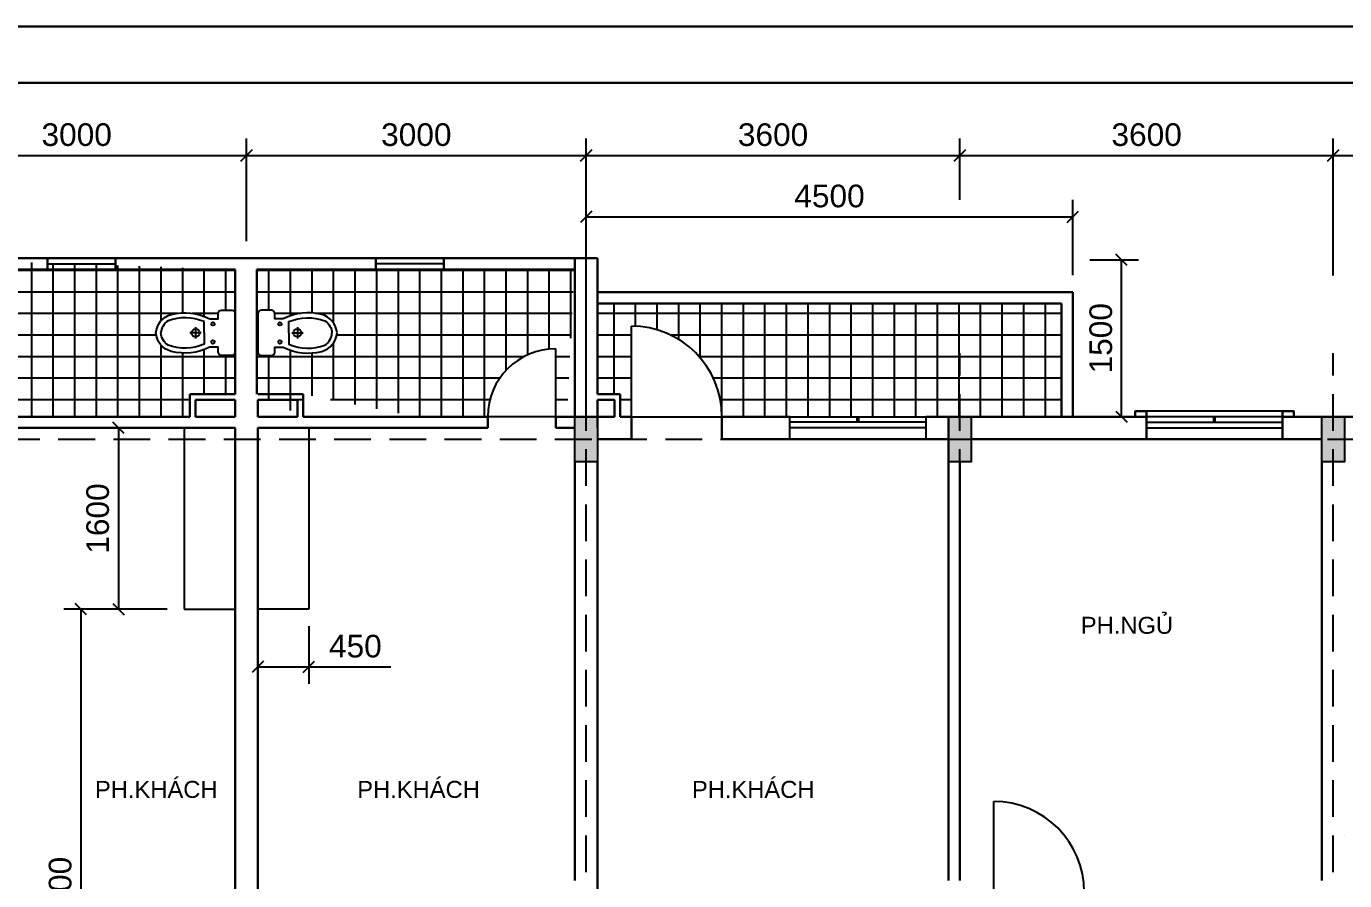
# Model space of a CAD drawing. Extents: x -100 to 171306, y -3236 to 60448.
# Drawn here: x 33100 to 44744, y 52899 to 60448 of the extents above; entities that cross this region are included whole.
import ezdxf

# ---------------------------------------------------------------- set-up
doc = ezdxf.new("R2010")
doc.units = 0
doc.header["$LTSCALE"] = 1300
doc.linetypes.add('HIDDEN', pattern=[0.375, 0.25, -0.125])
doc.layers.get('0').update_dxf_attribs({"linetype": 'CONTINUOUS'})
doc.layers.get('DEFPOINTS').update_dxf_attribs({"linetype": 'CONTINUOUS'})
for name, color, linetype in [('11', 7, 'CONTINUOUS'), ('BAO', 3, 'CONTINUOUS'), ('COT', 1, 'CONTINUOUS'), ('CUA', 4, 'CONTINUOUS'), ('HATCH', 5, 'CONTINUOUS'), ('RANH', 2, 'CONTINUOUS'), ('TBI', 2, 'CONTINUOUS'), ('TEXT', 7, 'CONTINUOUS'), ('TIM', 6, 'CONTINUOUS')]:
    doc.layers.add(name, color=color, linetype=linetype)
doc.layers.add('TUONG', color=3, linetype='CONTINUOUS', lineweight=30)
doc.styles.add('VN', font='VHELVEN.TTF')
doc.styles.add('VNI-HELVE', font='VHELVEN.TTF')
doc.dimstyles.new('DIM100S', dxfattribs={"dimscale": 0, "dimtxt": 200, "dimasz": 100, "dimexe": 150, "dimexo": 150, "dimgap": 80, "dimtad": 1, "dimdec": 0, "dimrnd": 50, "dimzin": 0, "dimdsep": 46, "dimtxsty": 'VNI-HELVE', "dimblk1": 'OBLIQUE', "dimblk2": 'OBLIQUE', "dimsah": 1, "dimcen": 0, "dimclrd": 6, "dimclre": 6, "dimclrt": 6, "dimadec": 0, "dimazin": 0, "dimtfac": 1, "dimtdec": 0, "dimtmove": 0, "dimatfit": 3, "dimfxl": 1, "dimtolj": 1, "dimtzin": 0, "dimarcsym": 0})
pattern_1 = [(0, (0, 0), (0, 190.5), []), (90, (0, 0), (-190.5, 1.166437552015814e-14), [])]

# ---------------------------------------------------------------- blocks, each defined once
blk = doc.blocks.new('PK')
at = {"layer": 'TEXT', "style": 'VN'}
blk.add_text('PH.KHAÙCH', height=150, dxfattribs=at).set_placement((-539.2968297032639, -87.19154634792358))
blk = doc.blocks.new('S1200A')
at = {"layer": '11', "color": 4}
blk.add_line((-600, 50), (600, 50), dxfattribs=at)
blk.add_lwpolyline([(-600, 100), (600, 100), (600, 0), (-600, 0), (-600, 100)], dxfattribs=at)
at = {"layer": '11', "color": 4, "const_width": 30}
blk.add_lwpolyline([(0, 50), (0, 0)], dxfattribs=at)
blk = doc.blocks.new('PN')
at = {"layer": 'TEXT', "style": 'VN'}
blk.add_text('PH.NGUÛ', height=150, dxfattribs=at).set_placement((-475.5843521677307, -53.53381435963092))
blk = doc.blocks.new('_OBLIQUE')
at = {"color": 0, "linetype": 'ByBlock'}
blk.add_line((-0.5, -0.5), (0.5, 0.5), dxfattribs=at)
blk = doc.blocks.new('*D90')
at = {"color": 6, "linetype": 'ByBlock', "transparency": 16777216}
for p, q in [((32044.06610348431, 57148.59949877077), (32044.06610348431, 59456.68728878487)), ((35044.87617708367, 58549.45741463527), (35044.87617708367, 59456.68728878487)), ((32044.06610348431, 59306.68728878487), (35044.87617708367, 59306.68728878487))]:
    blk.add_line(p, q, dxfattribs=at)
at = {"layer": 'DEFPOINTS', "color": 0, "linetype": 'ByBlock', "transparency": 16777216}
for p in [(35044.87617708367, 59306.68728878487), (35044.87617708367, 58399.45741463527), (32044.06610348431, 56998.59949877077)]:
    blk.add_point(p, dxfattribs=at)
at = {"color": 6, "linetype": 'ByBlock', "transparency": 16777216, "xscale": 100, "yscale": 100, "zscale": 100, "rotation": 180}
blk.add_blockref('_OBLIQUE', (32044.06610348431, 59306.68728878487), dxfattribs=at)
at = {"color": 6, "linetype": 'ByBlock', "transparency": 16777216, "xscale": 100, "yscale": 100, "zscale": 100}
blk.add_blockref('_OBLIQUE', (35044.87617708367, 59306.68728878487), dxfattribs=at)
at = {"color": 6, "linetype": 'ByBlock', "transparency": 16777216, "insert": (33544.47114028399, 59489.47280410521), "char_height": 200, "attachment_point": 5, "style": 'VNI-HELVE'}
blk.add_mtext('\\A1;3000', dxfattribs=at)
blk = doc.blocks.new('*D91')
at = {"color": 6, "linetype": 'ByBlock', "transparency": 16777216}
for p, q in [((35044.87617708367, 58749.45741463527), (35044.87617708367, 59456.68728878487)), ((38044.06610348431, 57148.59949877077), (38044.06610348431, 59456.68728878487)), ((35044.87617708367, 59306.68728878487), (38044.06610348431, 59306.68728878487))]:
    blk.add_line(p, q, dxfattribs=at)
at = {"layer": 'DEFPOINTS', "color": 0, "linetype": 'ByBlock', "transparency": 16777216}
for p in [(38044.06610348431, 59306.68728878487), (35044.87617708367, 58599.45741463527), (38044.06610348431, 56998.59949877077)]:
    blk.add_point(p, dxfattribs=at)
at = {"color": 6, "linetype": 'ByBlock', "transparency": 16777216, "xscale": 100, "yscale": 100, "zscale": 100, "rotation": 180}
blk.add_blockref('_OBLIQUE', (35044.87617708367, 59306.68728878487), dxfattribs=at)
at = {"color": 6, "linetype": 'ByBlock', "transparency": 16777216, "xscale": 100, "yscale": 100, "zscale": 100}
blk.add_blockref('_OBLIQUE', (38044.06610348431, 59306.68728878487), dxfattribs=at)
at = {"color": 6, "linetype": 'ByBlock', "transparency": 16777216, "insert": (36544.47114028399, 59489.47280410521), "char_height": 200, "attachment_point": 5, "style": 'VNI-HELVE'}
blk.add_mtext('\\A1;3000', dxfattribs=at)
blk = doc.blocks.new('*D92')
at = {"color": 6, "linetype": 'ByBlock', "transparency": 16777216}
for p, q in [((38044.06610348431, 58548.34501997705), (38044.06610348431, 58914.56663540336)), ((42344.06610348378, 58248.59949877077), (42344.06610348378, 58914.56663540336)), ((38044.06610348431, 58764.56663540336), (42344.06610348378, 58764.56663540336))]:
    blk.add_line(p, q, dxfattribs=at)
at = {"layer": 'DEFPOINTS', "color": 0, "linetype": 'ByBlock', "transparency": 16777216}
for p in [(42344.06610348378, 58764.56663540336), (38044.06610348431, 58398.34501997705), (42344.06610348378, 58098.59949877077)]:
    blk.add_point(p, dxfattribs=at)
at = {"color": 6, "linetype": 'ByBlock', "transparency": 16777216, "xscale": 100, "yscale": 100, "zscale": 100, "rotation": 180}
blk.add_blockref('_OBLIQUE', (38044.06610348431, 58764.56663540336), dxfattribs=at)
at = {"color": 6, "linetype": 'ByBlock', "transparency": 16777216, "xscale": 100, "yscale": 100, "zscale": 100}
blk.add_blockref('_OBLIQUE', (42344.06610348378, 58764.56663540336), dxfattribs=at)
at = {"color": 6, "linetype": 'ByBlock', "transparency": 16777216, "insert": (40194.06610348405, 58947.35215072369), "char_height": 200, "attachment_point": 5, "style": 'VNI-HELVE'}
blk.add_mtext('\\A1;4500', dxfattribs=at)
blk = doc.blocks.new('*D93')
at = {"color": 6, "linetype": 'ByBlock', "transparency": 16777216}
for p, q in [((38044.06610348431, 58548.34501997705), (38044.06610348431, 59456.68728878487)), ((41346.56916358418, 58914.56663540336), (41346.56916358418, 59456.68728878487)), ((38044.06610348431, 59306.68728878487), (41346.56916358418, 59306.68728878487))]:
    blk.add_line(p, q, dxfattribs=at)
at = {"layer": 'DEFPOINTS', "color": 0, "linetype": 'ByBlock', "transparency": 16777216}
for p in [(41346.56916358418, 59306.68728878487), (41346.56916358418, 58764.56663540336), (38044.06610348431, 58398.34501997705)]:
    blk.add_point(p, dxfattribs=at)
at = {"color": 6, "linetype": 'ByBlock', "transparency": 16777216, "xscale": 100, "yscale": 100, "zscale": 100, "rotation": 180}
blk.add_blockref('_OBLIQUE', (38044.06610348431, 59306.68728878487), dxfattribs=at)
at = {"color": 6, "linetype": 'ByBlock', "transparency": 16777216, "xscale": 100, "yscale": 100, "zscale": 100}
blk.add_blockref('_OBLIQUE', (41346.56916358418, 59306.68728878487), dxfattribs=at)
at = {"color": 6, "linetype": 'ByBlock', "transparency": 16777216, "insert": (39695.31763353424, 59489.47280410521), "char_height": 200, "attachment_point": 5, "style": 'VNI-HELVE'}
blk.add_mtext('\\A1;3600', dxfattribs=at)
blk = doc.blocks.new('*D94')
at = {"color": 6, "linetype": 'ByBlock', "transparency": 16777216}
for p, q in [((42494.06610348378, 58384.62023486359), (42923.62061299739, 58384.62023486359)), ((42773.62061299739, 56998.59949877071), (42773.62061299739, 58384.62023486359)), ((42494.06610348378, 56998.59949877071), (42923.62061299739, 56998.59949877071))]:
    blk.add_line(p, q, dxfattribs=at)
at = {"layer": 'DEFPOINTS', "color": 0, "linetype": 'ByBlock', "transparency": 16777216}
for p in [(42344.06610348378, 58384.62023486359), (42773.62061299739, 58384.62023486359), (42344.06610348378, 56998.59949877071)]:
    blk.add_point(p, dxfattribs=at)
at = {"color": 6, "linetype": 'ByBlock', "transparency": 16777216, "xscale": 100, "yscale": 100, "zscale": 100}
for p, rotation in [((42773.62061299739, 58384.62023486359), 90), ((42773.62061299739, 56998.59949877071), 270)]:
    blk.add_blockref('_OBLIQUE', p, dxfattribs=dict(at, rotation=rotation))
at = {"color": 6, "linetype": 'ByBlock', "transparency": 16777216, "insert": (42590.83509767705, 57691.60986681715), "char_height": 200, "attachment_point": 5, "rotation": 90, "style": 'VNI-HELVE'}
blk.add_mtext('\\A1;1500', dxfattribs=at)
blk = doc.blocks.new('*D95')
at = {"color": 6, "linetype": 'ByBlock', "transparency": 16777216}
for p, q in [((41346.56916358418, 59114.56663540336), (41346.56916358418, 59456.68728878487)), ((44644.02023418355, 58244.8107677292), (44644.02023418355, 59456.68728878487)), ((41346.56916358418, 59306.68728878487), (44644.02023418355, 59306.68728878487))]:
    blk.add_line(p, q, dxfattribs=at)
at = {"layer": 'DEFPOINTS', "color": 0, "linetype": 'ByBlock', "transparency": 16777216}
for p in [(44644.02023418355, 59306.68728878487), (41346.56916358418, 58964.56663540336), (44644.02023418355, 58094.8107677292)]:
    blk.add_point(p, dxfattribs=at)
at = {"color": 6, "linetype": 'ByBlock', "transparency": 16777216, "xscale": 100, "yscale": 100, "zscale": 100, "rotation": 180}
blk.add_blockref('_OBLIQUE', (41346.56916358418, 59306.68728878487), dxfattribs=at)
at = {"color": 6, "linetype": 'ByBlock', "transparency": 16777216, "xscale": 100, "yscale": 100, "zscale": 100}
blk.add_blockref('_OBLIQUE', (44644.02023418355, 59306.68728878487), dxfattribs=at)
at = {"color": 6, "linetype": 'ByBlock', "transparency": 16777216, "insert": (42995.29469888387, 59489.47280410521), "char_height": 200, "attachment_point": 5, "style": 'VNI-HELVE'}
blk.add_mtext('\\A1;3600', dxfattribs=at)
blk = doc.blocks.new('*D97')
at = {"color": 6, "linetype": 'ByBlock', "transparency": 16777216}
for p, q in [((44644.02023418355, 58444.8107677292), (44644.02023418355, 59456.68728878487)), ((47940.61445066161, 58775.47831706428), (47940.61445066161, 59456.68728878487)), ((44644.02023418355, 59306.68728878487), (47940.61445066161, 59306.68728878487))]:
    blk.add_line(p, q, dxfattribs=at)
at = {"layer": 'DEFPOINTS', "color": 0, "linetype": 'ByBlock', "transparency": 16777216}
for p in [(47940.61445066161, 59306.68728878487), (47940.61445066161, 58625.47831706428), (44644.02023418355, 58294.8107677292)]:
    blk.add_point(p, dxfattribs=at)
at = {"color": 6, "linetype": 'ByBlock', "transparency": 16777216, "xscale": 100, "yscale": 100, "zscale": 100, "rotation": 180}
blk.add_blockref('_OBLIQUE', (44644.02023418355, 59306.68728878487), dxfattribs=at)
at = {"color": 6, "linetype": 'ByBlock', "transparency": 16777216, "xscale": 100, "yscale": 100, "zscale": 100}
blk.add_blockref('_OBLIQUE', (47940.61445066161, 59306.68728878487), dxfattribs=at)
at = {"color": 6, "linetype": 'ByBlock', "transparency": 16777216, "insert": (46292.31734242258, 59489.47280410521), "char_height": 200, "attachment_point": 5, "style": 'VNI-HELVE'}
blk.add_mtext('\\A1;3600', dxfattribs=at)
blk = doc.blocks.new('*D139')
at = {"color": 6, "linetype": 'ByBlock', "transparency": 16777216}
for p, q in [((34344.06610348402, 56898.59949877077), (33763.46679569531, 56898.59949877077)), ((33913.46679569531, 56898.59949877077), (33913.46679569531, 55298.59949877077)), ((34344.06610348402, 55298.59949877077), (33763.46679569531, 55298.59949877077))]:
    blk.add_line(p, q, dxfattribs=at)
at = {"layer": 'DEFPOINTS', "color": 0, "linetype": 'ByBlock', "transparency": 16777216}
for p in [(34494.06610348402, 56898.59949877077), (33913.46679569531, 55298.59949877077), (34494.06610348402, 55298.59949877077)]:
    blk.add_point(p, dxfattribs=at)
at = {"color": 6, "linetype": 'ByBlock', "transparency": 16777216, "xscale": 100, "yscale": 100, "zscale": 100}
for p, rotation in [((33913.46679569531, 56898.59949877077), 90), ((33913.46679569531, 55298.59949877077), 270)]:
    blk.add_blockref('_OBLIQUE', p, dxfattribs=dict(at, rotation=rotation))
at = {"color": 6, "linetype": 'ByBlock', "transparency": 16777216, "insert": (33730.68128037497, 56098.59949877077), "char_height": 200, "attachment_point": 5, "rotation": 90, "style": 'VNI-HELVE'}
blk.add_mtext('\\A1;1600', dxfattribs=at)
blk = doc.blocks.new('*D140')
at = {"color": 6, "linetype": 'ByBlock', "transparency": 16777216}
for p, q in [((35144.06610348437, 55148.59949877077), (35144.06610348437, 54636.73700589575)), ((35594.06610348425, 55148.59949877077), (35594.06610348425, 54636.73700589575)), ((35144.06610348437, 54786.73700589575), (35594.06610348425, 54786.73700589575)), ((35594.06610348425, 54786.73700589575), (36318.13295585194, 54786.73700589575))]:
    blk.add_line(p, q, dxfattribs=at)
at = {"layer": 'DEFPOINTS', "color": 0, "linetype": 'ByBlock', "transparency": 16777216}
for p in [(35144.06610348437, 55298.59949877077), (35594.06610348425, 55298.59949877077), (35594.06610348425, 54786.73700589575)]:
    blk.add_point(p, dxfattribs=at)
at = {"color": 6, "linetype": 'ByBlock', "transparency": 16777216, "xscale": 100, "yscale": 100, "zscale": 100, "rotation": 180}
blk.add_blockref('_OBLIQUE', (35144.06610348437, 54786.73700589575), dxfattribs=at)
at = {"color": 6, "linetype": 'ByBlock', "transparency": 16777216, "xscale": 100, "yscale": 100, "zscale": 100}
blk.add_blockref('_OBLIQUE', (35594.06610348425, 54786.73700589575), dxfattribs=at)
at = {"color": 6, "linetype": 'ByBlock', "transparency": 16777216, "insert": (36006.09952966809, 54969.52252121608), "char_height": 200, "attachment_point": 5, "style": 'VNI-HELVE'}
blk.add_mtext('\\A1;450', dxfattribs=at)
blk = doc.blocks.new('*D141')
at = {"color": 6, "linetype": 'ByBlock', "transparency": 16777216}
for p, q in [((34344.06610348402, 55298.59949877077), (33431.93374346039, 55298.59949877077)), ((33581.93374346039, 55298.59949877077), (33581.93374346039, 50298.59949877077)), ((34544.06610348437, 50298.59949877077), (33431.93374346039, 50298.59949877077))]:
    blk.add_line(p, q, dxfattribs=at)
at = {"layer": 'DEFPOINTS', "color": 0, "linetype": 'ByBlock', "transparency": 16777216}
for p in [(34494.06610348402, 55298.59949877077), (33581.93374346039, 50298.59949877077), (34694.06610348437, 50298.59949877077)]:
    blk.add_point(p, dxfattribs=at)
at = {"color": 6, "linetype": 'ByBlock', "transparency": 16777216, "xscale": 100, "yscale": 100, "zscale": 100}
for p, rotation in [((33581.93374346039, 55298.59949877077), 90), ((33581.93374346039, 50298.59949877077), 270)]:
    blk.add_blockref('_OBLIQUE', p, dxfattribs=dict(at, rotation=rotation))
at = {"color": 6, "linetype": 'ByBlock', "transparency": 16777216, "insert": (33399.14822814006, 52798.59949877077), "char_height": 200, "attachment_point": 5, "rotation": 90, "style": 'VNI-HELVE'}
blk.add_mtext('\\A1;5100', dxfattribs=at)

msp = doc.modelspace()

# ---------------------------------------------------------------- hatches: boundary and pattern name
at = {"layer": 'HATCH', "linetype": 'Continuous'}
h = msp.add_hatch(dxfattribs=at)
h.set_pattern_fill('NET', color=5, scale=60, style=0)
h.set_pattern_definition(pattern_1)
edge = h.paths.add_edge_path(flags=16)
edge.add_arc((34425.59995284928, 57724.60311121582), 182.0500210416719, 104.6773232504307, 175.684391737153, ccw=False)
edge.add_arc((34500.86303885679, 57442.59297944438), 473.9293515700649, 62.58626229270868, 104.8408662762541, ccw=False)
edge.add_line((34719.06610348413, 57863.30244316829), (34794.06610348413, 57863.30244316829))
edge.add_line((34794.06610348413, 57863.30244316829), (34794.06610348413, 57908.30244316829))
edge.add_arc((34824.06610348413, 57908.30244316829), 30, 90, 180, ccw=False)
edge.add_line((34824.06610348413, 57938.30244316829), (34914.06610348413, 57938.30244316829))
edge.add_arc((34914.06610348413, 57908.30244316829), 30, 0, 90, ccw=False)
edge.add_line((34944.06610348413, 57908.30244316829), (34944.06610348413, 57568.30244316829))
edge.add_arc((34914.06610348413, 57568.30244316829), 30, -90, 0, ccw=False)
edge.add_line((34914.06610348413, 57538.30244316829), (34844.06610348413, 57538.30244316829))
edge.add_line((34844.06610348413, 57538.30244316829), (34824.06610348413, 57538.30244316829))
edge.add_arc((34824.06610348413, 57568.30244316829), 30, 180, 270, ccw=False)
edge.add_line((34794.06610348413, 57568.30244316829), (34794.06610348413, 57613.30244316829))
edge.add_line((34794.06610348413, 57613.30244316829), (34719.06610348413, 57613.30244316829))
edge.add_arc((34500.86303885686, 58034.01190689222), 473.9293515700554, 255.1591337237365, 297.4137377072818, ccw=False)
edge.add_arc((34425.59995284925, 57752.00177512079), 182.0500210416354, 184.315608262857, 255.32267674957808, ccw=False)
edge = h.paths.add_edge_path()
edge.add_line((32136.93651729105, 58298.34501997705), (34944.06610348413, 58298.34501997705))
edge.add_line((32136.93651729105, 58398.34501997705), (32136.93651729106, 56998.59949877076))
edge.add_line((32333.8225485117, 56998.59949877078), (32136.93651729106, 56998.59949877077))
edge.add_line((32333.8225485117, 56998.59949877077), (32333.8225485117, 57598.59949877077))
edge.add_arc((32333.8225485117, 56998.59949877077), 600, 0, 90)
edge.add_line((34544.06610348413, 56998.59949877077), (32933.8225485117, 56998.59949877077))
edge.add_line((34544.06610348413, 57198.599498771), (34544.06610348413, 56998.59949877077))
edge.add_line((34944.06610348413, 57198.599498771), (34544.06610348413, 57198.599498771))
edge.add_line((34944.06610348413, 57198.599498771), (34944.06610348414, 58298.34501997705))
h = msp.add_hatch(dxfattribs=at)
h.set_pattern_fill('NET', color=5, scale=60, style=0)
h.set_pattern_definition(pattern_1)
edge = h.paths.add_edge_path(flags=16)
edge.add_arc((35662.53225411898, 57724.60311121582), 182.0500210416719, 4.315608262846967, 75.32267674956928)
edge.add_arc((35587.26916811147, 57442.59297944438), 473.9293515700649, 75.1591337237459, 117.4137377072913)
edge.add_line((35369.06610348413, 57863.30244316829), (35294.06610348413, 57863.30244316829))
edge.add_line((35294.06610348413, 57863.30244316829), (35294.06610348413, 57908.30244316829))
edge.add_arc((35264.06610348413, 57908.30244316829), 30, 0, 90)
edge.add_line((35264.06610348413, 57938.30244316829), (35174.06610348413, 57938.30244316829))
edge.add_arc((35174.06610348413, 57908.30244316829), 30, 90, 180)
edge.add_line((35144.06610348413, 57908.30244316829), (35144.06610348413, 57568.30244316829))
edge.add_arc((35174.06610348413, 57568.30244316829), 30, 180, 270)
edge.add_line((35174.06610348413, 57538.30244316829), (35244.06610348413, 57538.30244316829))
edge.add_line((35244.06610348413, 57538.30244316829), (35264.06610348413, 57538.30244316829))
edge.add_arc((35264.06610348413, 57568.30244316829), 30, 270, 360)
edge.add_line((35294.06610348413, 57568.30244316829), (35294.06610348413, 57613.30244316829))
edge.add_line((35294.06610348413, 57613.30244316829), (35369.06610348413, 57613.30244316829))
edge.add_arc((35587.2691681114, 58034.01190689222), 473.9293515700554, 242.5862622927181, 284.8408662762635)
edge.add_arc((35662.53225411902, 57752.00177512079), 182.0500210416354, 284.6773232504219, 355.6843917371431)
edge = h.paths.add_edge_path()
edge.add_line((35136.93651729082, 58298.34501997704), (37944.06610348414, 58298.34501997705))
edge.add_line((37944.06610348413, 56998.59949877077), (37944.06610348413, 58398.34501997705))
edge.add_line((37875.67666444642, 56998.59949877077), (37775.67666444648, 56998.59949877077))
edge.add_line((37775.67666444642, 56998.59949877077), (37775.67666444642, 57598.59949877077))
edge.add_arc((37775.67666444642, 56998.59949877077), 600, 90, 180)
edge.add_line((35544.06610348413, 56998.59949877077), (37175.67666444642, 56998.59949877076))
edge.add_line((37044.06610348413, 56998.59949877077), (36544.06610348407, 56998.59949877078))
edge.add_line((35544.06610348413, 57198.599498771), (35544.06610348413, 56998.59949877077))
edge.add_line((35144.06610348413, 57198.599498771), (35544.06610348413, 57198.599498771))
edge.add_line((35136.93651729082, 58298.34501997705), (35136.93651729082, 57198.599498771))
h = msp.add_hatch(dxfattribs=at)
h.set_pattern_fill('NET', color=5, scale=60, style=0)
h.set_pattern_definition(pattern_1)
h.paths.add_polyline_path([(41044.06610348437, 56998.59949877065), (41244.06610348442, 56998.59949877065), (41744.06610348431, 56998.59949876969), (42244.06610348378, 56998.59949876968), (42244.06610348378, 57998.59949877076), (38144.26518371433, 57998.59949877077), (38144.26518371434, 57198.59949877071), (38344.06610348437, 57198.59949877073), (38344.06610348442, 56998.59949877078), (38444.06610348443, 56998.59949877077), (38444.06610348442, 57798.59949877071, -0.4142135623730951), (39244.06610348442, 56998.59949877071), (39844.06610348442, 56998.59949877071)])

# ---------------------------------------------------------------- linework, layer by layer
at = {"layer": 'BAO', "color": 3, "linetype": 'Continuous'}
for p, q in [((42344.06610348378, 58098.59949877077), (38144.06610348378, 58098.59949877077)), ((42344.06610348378, 56998.59949877071), (42344.06610348378, 58098.59949877077))]:
    msp.add_line(p, q, dxfattribs=at)
at = {"layer": 'COT', "linetype": 'Continuous'}
for points in [[(37944.06610348431, 56998.59949877077), (38144.06610348431, 56998.59949877077), (38144.06610348431, 56599.25705358168), (37944.06610348431, 56599.25705358168)], [(41244.06610348431, 56998.59949876969), (41444.06610348431, 56998.59949876969), (41444.06610348431, 56599.2570535806), (41244.06610348431, 56599.2570535806)], [(44544.06610348431, 56998.59949876969), (44744.06610348431, 56998.59949876969), (44744.06610348431, 56599.2570535806), (44544.06610348431, 56599.2570535806)]]:
    msp.add_lwpolyline(points, close=True, dxfattribs=at)
for points in [[(37944.06610348437, 56599.25705358168), (38144.06610348431, 56599.25705358168), (37944.06610348431, 56998.59949877077), (38144.06610348431, 56998.59949877076)], [(41244.06610348437, 56599.2570535806), (41444.06610348431, 56599.2570535806), (41244.06610348431, 56998.59949876969), (41444.06610348431, 56998.59949876968)], [(44544.06610348437, 56599.2570535806), (44744.06610348431, 56599.2570535806), (44544.06610348431, 56998.59949876969), (44744.06610348431, 56998.59949876968)]]:
    msp.add_solid(points, dxfattribs=at)
at = {"layer": 'CUA', "color": 4, "linetype": 'Continuous'}
for p, q in [((33286.93651729082, 58348.34501997705), (33886.93651729082, 58348.34501997705)), ((36786.93651729082, 58348.34501997705), (36186.93651729082, 58348.34501997705)), ((42344.06610348378, 58098.59949877077), (42344.06610348378, 56998.59949877071)), ((38444.06610348442, 56998.59949877071), (38444.06610348442, 57798.59949877071)), ((37775.67666444642, 56998.59949877077), (37775.67666444642, 57598.59949877077)), ((39844.06610348431, 56798.59949877071), (39844.06610348437, 56998.59949877065)), ((39844.06610348437, 56998.59949877065), (41044.06610348437, 56998.59949877065)), ((41044.06610348437, 56948.59949877065), (39844.06610348437, 56948.59949877065)), ((41044.06610348437, 56998.59949877065), (41044.06610348431, 56798.59949877071)), ((44194.06610348437, 57048.59949876969), (42994.06610348437, 57048.59949876969)), ((34494.06610348402, 56898.59949877077), (34494.06610348402, 55298.59949877077)), ((35594.06610348425, 56898.59949877077), (35594.06610348425, 55298.59949877077)), ((41044.06610348437, 56898.59949877065), (39844.06610348437, 56898.59949877065)), ((41044.06610348431, 56798.59949877071), (39844.06610348431, 56798.59949877071)), ((34494.06610348402, 55298.59949877077), (34944.06610348402, 55298.59949877077)), ((35594.06610348425, 55298.59949877077), (35144.06610348425, 55298.59949877077)), ((41644.06610348437, 52798.65999422992), (41644.06610348437, 53598.65999422992))]:
    msp.add_line(p, q, dxfattribs=at)
for points in [[(33286.93651729082, 58298.34501997705), (33286.93651729082, 58398.34501997705), (33886.93651729082, 58398.34501997705), (33886.93651729082, 58298.34501997705)], [(36786.93651729082, 58298.34501997705), (36786.93651729082, 58398.34501997705), (36186.93651729082, 58398.34501997705), (36186.93651729082, 58298.34501997705)]]:
    msp.add_lwpolyline(points, close=True, dxfattribs=at)
at = {"layer": 'CUA', "color": 4, "linetype": 'Continuous', "const_width": 30}
msp.add_lwpolyline([(40444.06610348437, 56998.59949877065), (40444.06610348437, 56948.59949877065)], dxfattribs=at)
at = {"layer": 'CUA', "color": 4, "linetype": 'Continuous'}
for centre, radius, start, end in [((38444.06610348442, 56998.59949877071), 800, 0, 90), ((37775.67666444642, 56998.59949877077), 600, 90, 180), ((41644.06610348437, 52798.65999422992), 800, 0, 90)]:
    msp.add_arc(centre, radius, start, end, dxfattribs=at)
at = {"layer": 'RANH', "color": 2, "linetype": 'HIDDEN'}
for p, q in [((38044.06610348437, 36398.59949877072), (38044.06610348437, 57559.68468254375)), ((41344.06610348435, 36398.59949879644), (41344.06610348435, 57559.68468256947)), ((44644.0661034844, 36398.59949877077), (44644.0661034844, 57559.6846825438)), ((5594.066103484394, 56798.59949877077), (64365.25291313304, 56798.59949877077))]:
    msp.add_line(p, q, dxfattribs=at)
at = {"layer": 'RANH', "color": 2, "linetype": 'Continuous'}
for p, q in [((37775.67666444642, 56998.59949877077), (37175.67666444642, 56998.59949877077)), ((38444.06610348443, 56998.59949877077), (39244.06610348442, 56998.59949877071))]:
    msp.add_line(p, q, dxfattribs=at)
at = {"layer": 'TBI', "color": 2, "linetype": 'Continuous'}
for p, q in [((34594.06610348413, 57788.30244316829), (34594.06610348413, 57688.30244316829)), ((34669.06610348413, 57738.30244316829), (34669.06610348413, 57838.30244316829)), ((35494.06610348413, 57788.30244316829), (35494.06610348413, 57688.30244316829)), ((34644.06610348413, 57738.30244316829), (34544.06610348413, 57738.30244316829)), ((35444.06610348413, 57738.30244316829), (35544.06610348413, 57738.30244316829))]:
    msp.add_line(p, q, dxfattribs=at)
for points in [[(34244.06610348413, 57738.30244316829, -0.3201365263824928), (34379.47301135038, 57900.71249605725, -0.1864883622024097), (34719.06610348413, 57863.30244316829), (34794.06610348413, 57863.30244316829), (34794.06610348413, 57908.30244316829, -0.4142135623730951), (34824.06610348413, 57938.30244316829), (34914.06610348413, 57938.30244316829, -0.4142135623730951), (34944.06610348413, 57908.30244316829), (34944.06610348413, 57568.30244316829, -0.4142135623730951), (34914.06610348413, 57538.30244316829), (34844.06610348413, 57538.30244316829), (34824.06610348413, 57538.30244316829, -0.4142135623730951), (34794.06610348413, 57568.30244316829), (34794.06610348413, 57613.30244316829), (34719.06610348413, 57613.30244316829, -0.1864883622024097), (34379.47301135038, 57575.89239027938, -0.3201365263824928)], [(35844.06610348413, 57738.30244316829, 0.3201365263824928), (35708.65919561789, 57900.71249605725, 0.1864883622024097), (35369.06610348413, 57863.30244316829), (35294.06610348413, 57863.30244316829), (35294.06610348413, 57908.30244316829, 0.4142135623730951), (35264.06610348413, 57938.30244316829), (35174.06610348413, 57938.30244316829, 0.4142135623730951), (35144.06610348413, 57908.30244316829), (35144.06610348413, 57568.30244316829, 0.4142135623730951), (35174.06610348413, 57538.30244316829), (35244.06610348413, 57538.30244316829), (35264.06610348413, 57538.30244316829, 0.4142135623730951), (35294.06610348413, 57568.30244316829), (35294.06610348413, 57613.30244316829), (35369.06610348413, 57613.30244316829, 0.1864883622024097), (35708.65919561789, 57575.89239027938, 0.3201365263824928)]]:
    msp.add_lwpolyline(points, format="xyb", close=True, dxfattribs=at)
for points in [[(35419.06610348413, 57738.30244316829), (35419.06610348413, 57838.30244316829, -0.1961642032181958), (35736.32943277375, 57845.31685156577, -0.2436787316379551), (35799.57574337051, 57738.30244316829, 1.255566303917286)], [(34669.06610348413, 57738.30244316829), (34669.06610348413, 57638.30244316829, -0.1961642032181958), (34351.80277419451, 57631.28803477086, -0.2436787316379551), (34288.55646359775, 57738.30244316829, 1.255566303917286)], [(35419.06610348413, 57738.30244316829), (35419.06610348413, 57638.30244316829, 0.1961642032181958), (35736.32943277375, 57631.28803477086, 0.2436787316379551), (35799.57574337051, 57738.30244316829, -1.255566303917286)]]:
    msp.add_lwpolyline(points, format="xyb", dxfattribs=at)
for centre, radius in [((34594.06610348413, 57738.30244316829), 35.35533905932738), ((34748.33912703313, 57818.32039863597), 15.46100346931598), ((35339.79307993513, 57818.32039863597), 15.46100346931598), ((35494.06610348413, 57738.30244316829), 35.35533905932738), ((34748.33912703313, 57658.28448770066), 15.46100346931598), ((35339.79307993513, 57658.28448770066), 15.46100346931598)]:
    msp.add_circle(centre, radius, dxfattribs=at)
for centre, radius, start, end in [((34501.83897253654, 57453.0346999325), 419.9954134308549, 66.53653720471998, 110.9303586188789), ((34423.45080352612, 57730.77560983309), 135.1041678290052, 122.0268719208896, 176.8063222067063)]:
    msp.add_arc(centre, radius, start, end, dxfattribs=at)
at = {"layer": 'TUONG', "color": 3}
for p, q in [((31944.06610348437, 58398.34501997705), (35036.93651729082, 58398.34501997705)), ((33286.93651729082, 58398.34501997705), (33286.93651729082, 58298.34501997705)), ((33986.93651729082, 58398.34501997705), (33536.93651729082, 58398.34501997705)), ((33886.93651729082, 58398.34501997705), (33886.93651729082, 58298.34501997705)), ((34936.93651729082, 58398.34501997705), (34586.93651729082, 58398.34501997705)), ((38144.26518371433, 58398.34501997705), (35036.93651729082, 58398.34501997705)), ((35136.93651729082, 58398.34501997705), (35486.93651729082, 58398.34501997705)), ((36086.93651729082, 58398.34501997705), (36536.93651729082, 58398.34501997705)), ((36186.93651729082, 58398.34501997705), (36186.93651729082, 58298.34501997705)), ((36786.93651729082, 58398.34501997705), (36786.93651729082, 58298.34501997705)), ((32136.93651729105, 58298.34501997705), (34944.06610348413, 58298.34501997705)), ((33986.93651729082, 58298.34501997705), (33636.93651729082, 58298.34501997705)), ((34936.93651729082, 58298.34501997705), (34586.93651729082, 58298.34501997705)), ((35136.93651729082, 58298.34501997704), (37944.06610348414, 58298.34501997705)), ((38144.26518371433, 58098.59949877077), (42344.06610348378, 58098.59949877077)), ((42344.06610348378, 58098.59949877077), (42344.06610348378, 56998.59949877071)), ((34544.06610348413, 56998.59949877077), (34544.06610348413, 57198.599498771)), ((34544.06610348413, 57198.599498771), (34944.06610348413, 57198.599498771)), ((34944.06610348413, 57198.599498771), (34544.06610348413, 57198.599498771)), ((34544.06610348413, 57198.599498771), (34544.06610348413, 56998.59949877077)), ((35544.06610348413, 57198.599498771), (35144.06610348413, 57198.599498771)), ((35144.06610348413, 57198.599498771), (35544.06610348413, 57198.599498771)), ((35544.06610348413, 56998.59949877077), (35544.06610348413, 57198.599498771)), ((35544.06610348413, 57198.599498771), (35544.06610348413, 56998.59949877077)), ((38344.06610348437, 57198.59949877074), (38144.06610348431, 57198.59949877071)), ((38344.06610348442, 56998.59949877071), (38344.06610348437, 57198.59949877074)), ((34594.06610348413, 57148.599498771), (34944.06610348413, 57148.599498771)), ((34594.06610348413, 56998.59949877019), (34594.06610348413, 57148.599498771)), ((34944.06610348413, 57148.599498771), (34944.06610348413, 56998.59949877024)), ((34944.06610348407, 57148.59949877099), (34944.06610348409, 56998.59949877025)), ((35144.06610348413, 57148.599498771), (35144.06610348413, 56998.59949877024)), ((35494.06610348413, 57148.599498771), (35144.06610348413, 57148.599498771)), ((35494.06610348413, 56998.59949877019), (35494.06610348413, 57148.599498771)), ((38294.06610348437, 57148.59949877071), (38144.06610348431, 57148.59949877071)), ((38144.06610348437, 56898.59949877077), (38144.06610348437, 57148.59949877071)), ((38294.06610348442, 56998.59949877071), (38294.06610348437, 57148.59949877071)), ((34544.06610348413, 56998.59949877077), (32933.8225485117, 56998.59949877077)), ((33044.06610348413, 56998.59949877077), (33544.06610348419, 56998.59949877078)), ((34344.06610348407, 56998.59949877077), (34544.06610348413, 56998.59949877077)), ((34944.06610348413, 56998.59949877024), (34594.06610348413, 56998.59949877019)), ((35144.06610348413, 56998.59949877024), (35494.06610348413, 56998.59949877019)), ((35544.06610348413, 56998.59949877077), (37175.67666444642, 56998.59949877076)), ((37044.06610348413, 56998.59949877077), (36544.06610348407, 56998.59949877078)), ((37944.06610348414, 56998.59949877077), (37775.67666444642, 56998.59949877077)), ((37875.67666444642, 56998.59949877077), (37775.67666444648, 56998.59949877077)), ((37944.06610348431, 56998.59949877077), (38294.06610348443, 56998.59949877077)), ((38294.06610348442, 56998.59949877065), (38144.06610348442, 56998.59949877065)), ((38444.06610348442, 56998.59949877071), (38344.06610348442, 56998.59949877068)), ((38344.06610348442, 56998.59949877078), (38444.06610348443, 56998.59949877077)), ((38444.06610348437, 56798.59949877077), (38444.06610348442, 56998.59949877071)), ((39844.06610348442, 56998.59949877071), (39244.06610348442, 56998.59949877071)), ((39244.06610348442, 56998.59949877071), (39244.06610348437, 56798.59949877077)), ((41044.06610348437, 56998.59949877065), (41244.06610348442, 56998.59949877065)), ((41244.06610348437, 56998.59949876969), (41244.06610348437, 52898.59949877071)), ((42894.06610348437, 56998.59949876968), (41244.06610348437, 56998.59949876969)), ((41244.06610348431, 56998.59949876969), (41744.06610348431, 56998.59949876969)), ((42344.06610348378, 56998.59949877071), (42994.06610348437, 56998.59949877072)), ((42994.06610348437, 56798.59949876969), (42994.06610348437, 56998.59949876969)), ((44194.06610348437, 56798.59949876969), (44194.06610348437, 56998.59949876969)), ((44194.06610348437, 56998.59949877076), (44644.06610348437, 56998.59949877077)), ((44294.06610348437, 56998.5994987697), (44994.06610348437, 56998.5994987697)), ((44544.06610348431, 56998.59949876969), (45044.06610348431, 56998.59949876969)), ((45094.06610348437, 56998.5994987699), (44644.06610348437, 56998.5994987697)), ((32933.8225485117, 56898.59949877072), (34944.06610348437, 56898.5994987707)), ((34944.06610348437, 56898.5994987707), (34944.06610348437, 50398.59949877077)), ((34944.0661034841, 56898.5994987707), (34944.06610348413, 56648.59949877077)), ((35144.06610348437, 50398.59949877077), (35144.06610348437, 56898.59949877076)), ((35144.06610348437, 56898.59949877071), (37175.67666444642, 56898.59949877072)), ((35144.06610348425, 56898.59949877077), (35594.06610348425, 56898.59949877077)), ((37044.06610348413, 56898.59949877071), (36344.06610348407, 56898.59949877071)), ((37775.67666444642, 56898.59949877072), (37944.06610348413, 56898.59949877071)), ((38144.06610348437, 56798.59949877077), (38444.06610348437, 56798.59949877077)), ((38444.06610348437, 56798.59949877076), (38144.06610348437, 56798.59949877077)), ((39244.06610348437, 56798.59949877077), (41244.06610348437, 56798.59949877076)), ((41444.06610348437, 56798.59949876969), (44194.06610348437, 56798.59949876968)), ((42187.43693199896, 56798.59949876968), (41444.06610348437, 56798.59949876969)), ((44544.06610348437, 56798.59949876969), (44194.06610348437, 56798.59949876969)), ((37944.06610348437, 56599.25705358168), (37944.06610348437, 52898.59949877071)), ((38144.06610348437, 53148.59949877077), (38144.06610348437, 56599.25705358168)), ((41344.06610348437, 52898.59949877077), (41344.06610348437, 56599.2570535806)), ((44544.06610348437, 56599.2570535806), (44544.06610348437, 52898.59949877071)), ((38144.06610348437, 54898.59949877071), (38144.06610348431, 50098.59949877077)), ((38144.06610348437, 53494.61218286677), (38144.06610348437, 53994.61218286677)), ((38144.06610348437, 53994.61218286677), (38144.06610348437, 53994.61218286677)), ((38144.06610348437, 53494.61218286677), (38144.06610348437, 53494.61218286677)), ((38144.06610348431, 53298.59949877071), (38144.06610348431, 53298.59949877071)), ((44744.06610348431, 53298.59949876963), (44744.06610348431, 53298.59949876963))]:
    msp.add_line(p, q, dxfattribs=at)
at = {"layer": 'TUONG', "linetype": 'Continuous'}
for p, q in [((37944.06610348413, 56998.59949877077), (37944.06610348413, 58398.34501997705)), ((38144.26518371433, 57198.59949877071), (38144.26518371434, 58398.34501997705)), ((34944.06610348413, 57198.599498771), (34944.06610348414, 58298.34501997705)), ((35136.93651729082, 58298.34501997705), (35136.93651729082, 57198.599498771))]:
    msp.add_line(p, q, dxfattribs=at)
at = {"layer": 'TUONG', "color": 3, "linetype": 'Continuous'}
for p, q in [((38144.06610348378, 57998.59949877077), (42244.06610348378, 57998.59949877077)), ((42244.06610348378, 57998.59949877077), (42244.06610348378, 56998.59949877071))]:
    msp.add_line(p, q, dxfattribs=at)
at = {"layer": 'TUONG', "color": 3, "linetype": 'ByBlock'}
for p, q in [((37175.67666444642, 56998.59949877077), (37175.67666444642, 56898.59949877071)), ((37775.67666444642, 56998.59949877077), (37775.67666444642, 56898.59949877071))]:
    msp.add_line(p, q, dxfattribs=at)
at = {"layer": 'TUONG', "color": 3, "linetype": 'Continuous'}
for points in [[(-100, 1047.750323748114), (-100, 60447.75032374811), (84000, 60447.75032374811), (84000, 1047.750323748114), (-100, 1047.750323748114)], [(399.9999999999999, 1547.750323748114), (399.9999999999999, 59947.75032374811), (83500, 59947.75032374811), (83500, 1547.750323748114)]]:
    msp.add_lwpolyline(points, close=True, dxfattribs=at)
at = {"layer": 'TUONG', "color": 4, "linetype": 'Continuous'}
for points in [[(42994.06610348437, 56998.59949876969), (42994.06610348437, 57048.59949876969), (42894.06610348437, 57048.59949876969), (42894.06610348437, 56998.59949876968)], [(44294.06610348437, 56998.5994987697), (44294.06610348437, 57048.5994987697), (44194.06610348437, 57048.5994987697), (44194.06610348437, 56998.59949876969)]]:
    msp.add_lwpolyline(points, dxfattribs=at)

# ---------------------------------------------------------------- block references
at = {"layer": 'CUA', "color": 4, "linetype": 'Continuous', "xscale": -1, "rotation": 180}
msp.add_blockref('S1200A', (43594.06610348437, 56998.59949876969), dxfattribs=at)
at = {"layer": 'CUA'}
msp.add_blockref('PN', (42889.46265159297, 55133.41028023422), dxfattribs=at)
at = {"layer": 'TUONG', "color": 5}
for p in [(34245.13096912359, 53717.12716183123), (36561.84272057132, 53717.12716183123), (39517.76960866095, 53717.12716183123)]:
    msp.add_blockref('PK', p, dxfattribs=at)

# ---------------------------------------------------------------- dimensions: what is measured, and where the dimension line sits
at = {"layer": 'TIM', "color": 6, "linetype": 'Continuous'}
for base, p1, p2, picture, middle in [((35044.87617708367, 59306.68728878487), (32044.06610348431, 56998.59949877077), (35044.87617708367, 58399.45741463527), '*D90', (33544.47114028399, 59489.47280410521)), ((38044.06610348431, 59306.68728878487), (35044.87617708367, 58599.45741463527), (38044.06610348431, 56998.59949877077), '*D91', (36544.47114028399, 59489.47280410521)), ((35594.06610348425, 54786.73700589575), (35144.06610348437, 55298.59949877077), (35594.06610348425, 55298.59949877077), '*D140', (36006.09952966809, 54969.52252121608))]:
    dim = msp.add_linear_dim(base=base, p1=p1, p2=p2, dimstyle='DIM100S', override={"dimscale": 1}, dxfattribs=at)
    dim.commit()
    dim.dimension.update_dxf_attribs({"geometry": picture, "text_midpoint": middle})
for base, p1, p2, text, picture, middle in [((41346.56916358418, 59306.68728878487), (38044.06610348431, 58398.34501997705), (41346.56916358418, 58764.56663540336), '3600', '*D93', (39695.31763353424, 59489.47280410521)), ((44644.02023418355, 59306.68728878487), (41346.56916358418, 58964.56663540336), (44644.02023418355, 58094.8107677292), '3600', '*D95', (42995.29469888387, 59489.47280410521)), ((47940.61445066161, 59306.68728878487), (44644.02023418355, 58294.8107677292), (47940.61445066161, 58625.47831706428), '3600', '*D97', (46292.31734242258, 59489.47280410521)), ((42344.06610348378, 58764.56663540336), (38044.06610348431, 58398.34501997705), (42344.06610348378, 58098.59949877077), '4500', '*D92', (40194.06610348405, 58947.35215072369))]:
    dim = msp.add_linear_dim(base=base, p1=p1, p2=p2, text=text, dimstyle='DIM100S', override={"dimscale": 1}, dxfattribs=at)
    dim.commit()
    dim.dimension.update_dxf_attribs({"geometry": picture, "text_midpoint": middle})
for base, p1, p2, text, picture, middle in [((42773.62061299739, 58384.62023486359), (42344.06610348378, 56998.59949877071), (42344.06610348378, 58384.62023486359), '1500', '*D94', (42590.83509767705, 57691.60986681715)), ((33581.93374346039, 50298.59949877077), (34494.06610348402, 55298.59949877077), (34694.06610348437, 50298.59949877077), '5100', '*D141', (33399.14822814006, 52798.59949877077))]:
    dim = msp.add_linear_dim(base=base, p1=p1, p2=p2, angle=90, text=text, dimstyle='DIM100S', override={"dimscale": 1}, dxfattribs=at)
    dim.commit()
    dim.dimension.update_dxf_attribs({"geometry": picture, "text_midpoint": middle})
dim = msp.add_linear_dim(base=(33913.46679569531, 55298.59949877077), p1=(34494.06610348402, 56898.59949877077), p2=(34494.06610348402, 55298.59949877077), angle=90, dimstyle='DIM100S', override={"dimscale": 1}, dxfattribs=at)
dim.commit()
dim.dimension.update_dxf_attribs({"geometry": '*D139', "text_midpoint": (33730.68128037497, 56098.59949877077)})

doc.saveas('drawing.dxf')
